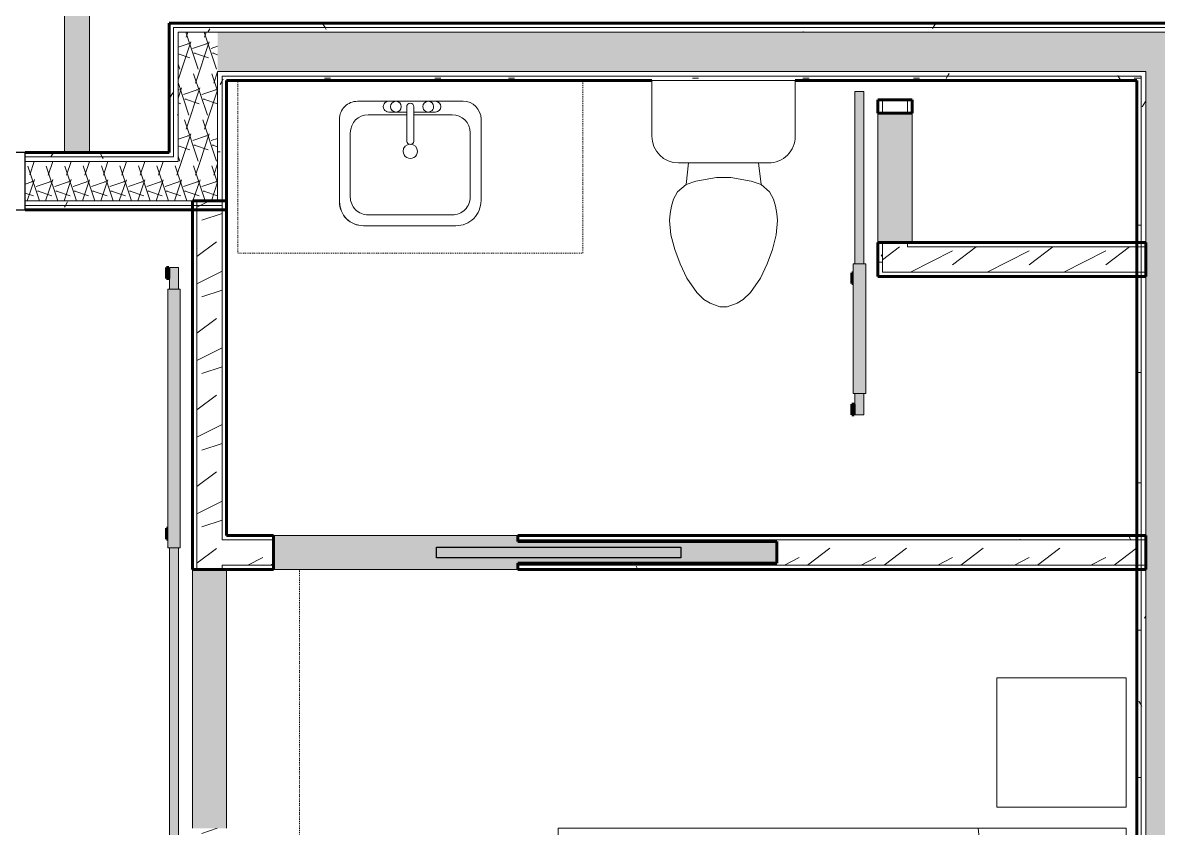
# Model space of a CAD drawing. Header units: inches. Extents: x -4169 to -1846, y 9706 to 12377.
# Drawn here: x -3093.5 to -2935.5, y 10268.8 to 10380.8 of the extents above; entities that cross this region are included whole.
import ezdxf

# ---------------------------------------------------------------- set-up
doc = ezdxf.new("R2010")
doc.units = ezdxf.units.IN
doc.header["$MEASUREMENT"] = 0
doc.linetypes.add('Dash', pattern=[0.25, 0.125, -0.125])
for name, color, linetype, lineweight in [('0-1', 7, 'Continuous', 5), ('0-2', 7, 'Continuous', 18), ('A-DOOR', 31, 'Continuous', 18), ('A-DOOR-2', 90, 'Continuous', 30), ('A-DOOR-3', 135, 'Continuous', 18), ('A-DOOR-4', 7, 'Continuous', 18), ('A-DOOR-5', 50, 'Continuous', 60), ('A-DOOR-6', 31, 'Continuous', 30), ('A-DOOR-7', 31, 'Continuous', 9), ('A-DOOR-FRAM', 31, 'Continuous', 30), ('A-FLOR-2', 7, 'Continuous', 18), ('A-WALL', 113, 'Continuous', 18), ('A-WALL-1', 8, 'Continuous', 5), ('A-WALL-3', 50, 'Continuous', 60), ('A-WALL-4', 7, 'Continuous', 18), ('A-WALL-PATT-1', 250, 'Continuous', 9), ('A-WALL-PATT-2', 253, 'Continuous', 9), ('A-WALL-PATT-4', 111, 'Continuous', 9), ('I-FURN-1', 250, 'Continuous', 9), ('I-FURN-HDLN-1', 250, 'Dash', 9), ('I-WALL-3', 2, 'Continuous', 60), ('P-SANR-FIXT-2', 250, 'Continuous', 9), ('Q-CASE-HDLN-1', 250, 'Dash', 9), ('S-BEAM', 12, 'Continuous', 9)]:
    doc.layers.add(name, color=color, linetype=linetype, lineweight=lineweight)
pattern_1 = [(216.87, (4.265, 10.662), (31.98716190389133, 21.32545714244463), [5.331, -47.981]), (206.565, (10.662, 7.464), (-10.66247606731217, -10.66200980650436), [11.921, -11.921]), (198.435, (10.662, 2.132), (-21.3244936496746, -10.66258686177925), [6.743999999999999, -26.974])]
pattern_2 = [(0, (0, 0), (20.48, 5.12), [0.845, -14.515, 0.845, -14.515, -81.92]), (0, (0, 0), (20.48, 5.12), [-30.72, 0.845, -29.875, 0.845, -14.515, -35.84]), (0, (0, 0), (20.48, 5.12), [-76.8, 0.845, -9.395, 0.845, -24.755]), (120, (7.68, 2.56), (-14.67405006737632, 15.1762002695053), [0.8449999999999999, -14.515, 0.8449999999999999, -14.515, -81.91999999999999]), (120, (7.68, 2.56), (-14.67405006737632, 15.1762002695053), [-30.72, 0.8449999999999999, -29.875, 0.8449999999999999, -14.515, -35.84]), (120, (7.68, 2.56), (-14.67405006737632, 15.1762002695053), [-76.79999999999998, 0.8449999999999999, -9.394999999999998, 0.8449999999999999, -24.755]), (240, (10.24, 12.8), (-5.805949932623669, -20.2962002695053), [0.845, -14.515, 0.845, -14.515, -81.92]), (240, (10.24, 12.8), (-5.805949932623669, -20.2962002695053), [-30.72, 0.845, -29.875, 0.845, -14.515, -35.84]), (240, (10.24, 12.8), (-5.805949932623669, -20.2962002695053), [-76.8, 0.845, -9.395, 0.845, -24.755])]
pattern_3 = [(161.57, (0.32, 0.32), (-2.560496184573631, -0.0005373861552858683), [0, -18.214, 2.022, 0]), (18.43, (-0.32, 0.32), (-2.560496184573631, 0.0005373861552860904), [0, -18.214, 2.022, 0]), (108.43, (0.32, 0.32), (1.279220909290681, -6.400876726295667), [6.069999999999999, -14.166]), (71.57, (-0.32, 0.32), (1.279220909290681, 6.400876726295667), [6.07, -14.166])]

# ---------------------------------------------------------------- blocks, each defined once
blk = doc.blocks.new('Pocket_Door_2385 - 34_ x 80_-1722096-ENLARGED RCP - 2ND FLOOR PLAN')
at = {"layer": 'A-DOOR-2'}
for p, q in [((-39.66666666666676, -0.7499999999999999), (-39.66666666666676, 0.7499999999999999)), ((-39.66666666666676, 0.7499999999999999), (-5.666666666666763, 0.7499999999999999)), ((-5.666666666666763, 0.7499999999999999), (-5.666666666666763, -0.7499999999999999)), ((-5.666666666666763, -0.7499999999999999), (-39.66666666666676, -0.7499999999999999))]:
    blk.add_line(p, q, dxfattribs=at)
blk = doc.blocks.new('M_Sink Vanity-Square - 500 x 440mm-1372835-ENLARGED RCP - 2ND FLOOR PLAN')
at = {"layer": 'P-SANR-FIXT-2'}
for p, q in [((-5.724833048619284, 10.23049601914779), (7.139337537646255, 10.23049601914779)), ((-5.724833048619284, 10.23049601914779), (7.139337537646255, 10.23049601914779)), ((-5.224833048619141, 8.730496019147838), (6.460206321459311, 8.730496019147838)), ((-9.224833044502127, -4.592338626521435), (-9.224833044502127, 6.730496023264949)), ((-9.224833044502127, -4.592338626521435), (-9.224833044502127, 6.730496023264949)), ((10.46020632145958, 6.909627235334463), (10.46020632145958, -4.592338626521041)), ((10.46020632145958, 6.909627235334463), (10.46020632145958, -4.592338626521041)), ((-7.724833048619226, -2.717338626521443), (-7.724833048619226, 6.230496019147754)), ((8.96020632145928, 6.230496019147869), (8.96020632145928, -2.717338626521685)), ((0.1176866364199141, -6.328534093688734), (0.1176866364199141, -1.590181973733197)), ((1.117686636419917, -6.328534093688732), (1.117686636419917, -1.590181973733197)), ((0.1176866364199141, -5.217338626521291), (-5.224833048619394, -5.217338626521291)), ((-2.882313363579915, -5.592338626521403), (0.1176866364199142, -5.592338626521403)), ((6.460206321459268, -5.21733862652168), (1.117686636419917, -5.21733862652168)), ((1.117686636419917, -5.592338626521424), (3.617686636420392, -5.592338626521424)), ((7.960206321459207, -7.092338626521417), (-6.72483304450216, -7.092338626521417)), ((7.960206321459207, -7.092338626521417), (-6.72483304450216, -7.092338626521417)), ((3.617686636420392, -7.092338626521401), (-2.882313363579914, -7.092338626521401))]:
    blk.add_line(p, q, dxfattribs=at)
for centre, radius, start, end in [((-5.724833048619282, 6.730496023264946), 3.499999995882842, 90.00000000000037, 180.0000000000004), ((-5.724833048619284, 6.730496023264949), 3.499999995882841, 89.99999999999997, 180), ((7.139337537646252, 6.909627235334461), 3.320868783813335, 3.75305452412695e-13, 90.00000000000038), ((7.139337537646255, 6.909627235334463), 3.320868783813332, 359.9999999999996, 90.00000000000004), ((-5.224833048619141, 6.230496019147754), 2.500000000000082, 89.99999999999994, 180), ((6.460206321459311, 6.230496019147869), 2.499999999999972, 359.9999999999996, 90.00000000000006), ((0.6176866364199196, -0.1250000000004112), 0.9999999999999962, 359.9999999999994, 179.9999999999999), ((0.6176866364199195, -0.1250000000004109), 0.9999999999999961, 180.0000000000003, 5.088887490341627e-14), ((0.6176866364199157, -1.590181973733197), 0.5000000000000019, 359.9999999999996, 180), ((-5.224833048619378, -2.717338626521443), 2.49999999999985, 179.9999999999999, 269.9999999999993), ((6.460206321459268, -2.717338626521669), 2.500000000000009, 269.9999999999996, 359.9999999999994), ((-6.724833044502144, -4.592338626521435), 2.499999999999985, 180.0000000000003, 269.9999999999997), ((-6.724833044502144, -4.592338626521435), 2.499999999999984, 179.9999999999999, 269.9999999999993), ((7.960206321459204, -4.592338626521038), 2.500000000000376, 270, 3.62583233686841e-13), ((7.960206321459207, -4.592338626521041), 2.500000000000373, 269.9999999999996, 6.361109362927034e-14), ((-2.882313363579915, -6.342338626521401), 0.7499999999999988, 90.00000000000001, 269.9999999999992), ((-1.882313363579992, -6.342338626521411), 0.7499999999999954, 359.9999999999994, 179.9999999999999), ((2.617686636419992, -6.342338626521406), 0.7499999999999994, 2.926110306946435e-13, 179.9999999999998), ((3.617686636420392, -6.342338626521411), 0.7499999999999892, 269.9999999999997, 90.00000000000007), ((-1.882313363579992, -6.342338626521411), 0.749999999999995, 180.0000000000002, 5.088887490341627e-14), ((0.6176866364199157, -6.328534093688732), 0.5000000000000012, 180.0000000000004, 5.088887490341627e-14), ((2.617686636419992, -6.342338626521401), 0.7499999999999977, 180.0000000000002, 5.088887490341627e-14)]:
    blk.add_arc(centre, radius, start, end, dxfattribs=at)
blk = doc.blocks.new('Toilet-Domestic-3D - Toilet-Domestic-3D-1352612-ENLARGED RCP - 2ND FLOOR PLAN')
at = {"layer": 'P-SANR-FIXT-2'}
for p, q in [((-9.976221549255797, 19.47622154925572), (9.976221549255834, 19.47622154925572)), ((-9.976221549255797, 11.74999999999998), (-9.976221549255797, 19.47622154925572)), ((9.976221549255834, 19.47622154925572), (9.976221549255834, 11.74999999999989)), ((6.24999999999998, 8.023778450744098), (-6.250000000000018, 8.023778450744098)), ((-4.861662917351556, 8.023778450744098), (-5.209379619536154, 4.999999999999911)), ((4.861662917351547, 8.023778450744098), (5.209379619536154, 4.999999999999936)), ((-5.209379619536154, 4.999999999999911), (-6.401133212130357, 3.999999999999923)), ((-3.835640909808955, 5.499999999999876), (-5.209379619536155, 4.99999999999991)), ((-0.9999999999997728, 5.999999999999972), (-3.835640909808916, 5.499999999999884)), ((0.9999999999997808, 5.999999999999972), (-0.9999999999997728, 5.999999999999972)), ((3.835640909808861, 5.499999999999932), (0.9999999999997852, 5.999999999999972)), ((5.209379619536155, 4.999999999999937), (3.835640909808857, 5.499999999999933)), ((6.401133212130349, 3.999999999999955), (5.209379619536156, 4.999999999999936)), ((-6.401133212130356, 3.999999999999926), (-6.967897106716618, 2.999999999999912)), ((6.967897106716618, 2.999999999999936), (6.40113321213035, 3.999999999999953)), ((-7.235846299147757, 1.999999999999842), (-7.412844257252363, 0.9961946980916907)), ((-6.967897106716618, 2.999999999999916), (-7.235846299147756, 1.999999999999837)), ((7.235846299147753, 1.999999999999948), (6.967897106716618, 2.999999999999932)), ((7.412844257252371, 0.9961946980917603), (7.235846299147749, 1.999999999999968)), ((-7.412844257252363, 0.9961946980916817), (-7.50000000000002, 3.647082635893639e-14)), ((-7.50000000000002, 2.626845807189436e-14), (-7.325688514504699, -1.992389396183531)), ((7.325688514504699, -1.992389396183527), (7.50000000000002, 8.759659664292484e-14)), ((7.500000000000021, 7.083352582108447e-14), (7.412844257252374, 0.9961946980917403)), ((-7.325688514504693, -1.99238939618356), (-6.787750874495926, -4.000000000000001)), ((6.787750874495935, -4.000000000000014), (7.325688514504697, -1.99238939618353)), ((-6.787750874495902, -4.000000000000084), (-6.05981040596345, -6.000000000000223)), ((6.05981040596353, -6.000000000000034), (6.787750874495948, -3.999999999999969)), ((-6.059810405963483, -6.000000000000149), (-5.127195089653489, -8.000000000000112)), ((5.12719508965351, -8.000000000000068), (6.059810405963534, -6.000000000000026)), ((-5.127195089653483, -8.000000000000119), (-3.739764113511693, -10.0000000000001)), ((3.739764113511725, -10.00000000000005), (5.127195089653514, -8.00000000000006)), ((-3.739764113511675, -10.00000000000013), (-2.739764113511752, -11.00000000000004)), ((-2.739764113511752, -11.00000000000004), (-1.873738709727293, -11.50000000000007)), ((1.873738709727307, -11.50000000000006), (2.73976411351174, -11.00000000000005)), ((2.739764113511739, -11.00000000000005), (3.73976411351172, -10.00000000000006)), ((-1.8737387097273, -11.50000000000006), (-0.5000000000001319, -12.00000000000002)), ((-0.5000000000001313, -12.00000000000002), (0.5000000000001497, -12.00000000000002)), ((0.5000000000001499, -12.00000000000002), (1.87373870972732, -11.50000000000006))]:
    blk.add_line(p, q, dxfattribs=at)
for centre, radius, start, end in [((-6.249999999999996, 11.74999999999996), 3.72622154925582, 179.9999999999996, 269.9999999999993), ((6.250000000000004, 11.74999999999991), 3.726221549255813, 269.9999999999992, 359.9999999999993)]:
    blk.add_arc(centre, radius, start, end, dxfattribs=at)
blk = doc.blocks.new('OD_CW_Countertop - OD_CW_Countertop-V6-ENLARGED RCP - 2ND FLOOR PLAN')
at = {"layer": 'Q-CASE-HDLN-1'}
for p, q in [((0.7377049180327883, 24.00000000000003), (0.7377049180327883, -1.24344978758078e-14)), ((48.7377049180328, -1.110223024625762e-14), (48.7377049180328, 24.00000000000003)), ((0.7377049180327883, -1.110223024625762e-14), (48.7377049180328, -1.110223024625762e-14))]:
    blk.add_line(p, q, dxfattribs=at)
blk = doc.blocks.new('Interior_barn_door_18732 - Interior_barn_door_18732-2490868-ENLARGED RCP - 2ND FLOOR PLAN')
at = {"layer": 'A-DOOR-3'}
h = blk.add_hatch(color=256, dxfattribs=at)
h.paths.add_polyline_path([(20.99999999998874, -4.786163307884899), (20.99999999998806, -4.322925211102226), (-21.00000000001125, -4.344221569686036), (-21.00000000001091, -4.947925211116663), (20.99999999998874, -4.947925211102167)], flags=0)
h.paths.add_polyline_path([(-57.00000000001159, -4.630631072648932), (-57.00000000001159, -4.322925211101032), (-60.00000000001193, -4.344221569671541), (-60.00000000001159, -4.947925211130305), (-57.00000000001125, -4.947925211129282), (-57.00000000001159, -4.635425211129225)], flags=0)
for points in [[(-21.00000000001125, -4.072925211090538), (-57.00000000001159, -4.072925211103157), (-57.00000000001091, -5.822925211115549), (-21.00000000001057, -5.822925211102929)], [(-58.50000000001125, -6.000000000004582), (-58.50000000001159, -5.674402730998998), (-60.00000000001159, -5.67440273099951), (-60.00000000001159, -6.000000000005094)], [(-22.23397552621656, -6.000000000004412), (-22.23397552621656, -5.822925211103757), (-23.73397552621656, -5.822925211104269), (-23.73397552621656, -5.999999999992474), (-22.67573810138913, -5.999999999992133)]]:
    blk.add_hatch(color=256, dxfattribs=at).paths.add_polyline_path(points, flags=0)
h = blk.add_hatch(color=256, dxfattribs=at)
h.paths.add_polyline_path([(20.9999999999884, -5.551628852504658), (20.9999999999884, -4.947925211102167), (-21.00000000001091, -4.947925211116663), (-21.00000000001091, -5.57292521108864), (20.9999999999884, -5.572925211074145)], flags=0)
h.paths.add_polyline_path([(-57.00000000001125, -5.385072810890486), (-57.00000000001125, -4.947925211129282), (-60.00000000001159, -4.947925211130305), (-60.00000000001159, -5.572925211102283), (-57.00000000001125, -5.549316342752585), (-57.00000000001125, -5.389866949370949)], flags=0)
at = {"layer": 'A-DOOR-4'}
for p, q in [((-60.00000000001125, -4.322925211102053), (-57.00000000001125, -4.322925211102223)), ((-60.00000000000008, -4.322925211098092), (-60.00000000000008, -4.947925211098085)), ((-57.00000000000016, -5.822925211098979), (-57.00000000000016, -4.072925211098982)), ((-57.00000000000016, -4.072925211098982), (-21.00000000000017, -4.072925211098982)), ((-21.00000000000016, -4.072925211098982), (-21.00000000000017, -5.822925211098979)), ((-21.00000000001125, -4.322925211102223), (20.9999999999884, -4.322925211102223)), ((20.99999999999989, -4.947925211098089), (20.99999999999989, -4.322925211098092)), ((-60.00000000000008, -4.947925211098092), (-60.00000000000008, -5.572925211098091)), ((-57.00000000001125, -5.57292521110228), (-60.00000000001159, -5.57292521110228)), ((-21.00000000000017, -5.822925211098979), (-57.00000000000016, -5.822925211098979)), ((20.9999999999884, -5.57292521110228), (-21.00000000001159, -5.57292521110228)), ((20.99999999999989, -5.572925211098091), (20.99999999999989, -4.947925211098096))]:
    blk.add_line(p, q, dxfattribs=at)
at = {"layer": 'A-DOOR-5'}
for p, q in [((-60.00000000000006, -6.000000000000319), (-60.00000000000006, -5.674402730995301)), ((-60.00000000000006, -5.674402730995301), (-58.50000000000006, -5.674402730995301)), ((-58.50000000000006, -6.000000000000319), (-60.00000000000006, -6.000000000000319)), ((-58.50000000000006, -5.674402730995301), (-58.50000000000006, -6.000000000000319)), ((-23.73397552620523, -6.000000000000319), (-23.73397552620523, -5.822925211099328)), ((-22.23397552620523, -6.000000000000319), (-23.73397552620523, -6.000000000000319)), ((-22.23397552620523, -5.822925211099328), (-22.23397552620523, -6.000000000000319))]:
    blk.add_line(p, q, dxfattribs=at)
blk = doc.blocks.new('Bed-Standard - Queen 60_ x 79_-1242961-ENLARGED RCP - 2ND FLOOR PLAN')
at = {"layer": 'I-FURN-1'}
for p, q in [((40.688524590164, 37.70491803278726), (-19.31147540983595, 37.70491803278726)), ((-19.31147540983595, 37.70491803278726), (-19.31147540983595, -41.29508196721268)), ((40.68852459016399, -41.29508196721268), (40.68852459016399, 37.70491803278726)), ((-16.31147540983483, 35.70491803278752), (-16.31147540983483, 23.70491803278786)), ((-16.31147540983483, 35.70491803278752), (37.68852459016421, 35.70491803278752)), ((37.6885245901642, 35.70491803278752), (37.6885245901642, 23.70491803278786)), ((40.68852459016475, 23.70491803278786), (-19.31147540983504, 17.12529919027923)), ((-16.31147540983483, 23.70491803278786), (37.68852459016421, 23.70491803278786)), ((-19.31147540983595, -41.29508196721268), (40.688524590164, -41.29508196721268))]:
    blk.add_line(p, q, dxfattribs=at)
at = {"layer": 'I-FURN-HDLN-1'}
for p, q in [((-55.31147540983584, 37.70491803278724), (-55.31147540983584, -77.29508196721251)), ((64.68852459016394, -77.29508196721251), (64.68852459016394, 37.70491803278716)), ((-55.31147540983584, -77.29508196721251), (64.68852459016394, -77.29508196721251))]:
    blk.add_line(p, q, dxfattribs=at)
blk = doc.blocks.new('Table-Night Stand - 18_ x 18_ x 24_-1352623-ENLARGED RCP - 2ND FLOOR PLAN')
at = {"layer": 'I-FURN-1'}
for p, q in [((18.14699331848555, 17.99999999999999), (0.1469933184855234, 17.99999999999999)), ((0.1469933184855234, 17.99999999999999), (0.1469933184855234, -9.466330862652132e-30)), ((18.14699331848555, -9.466330862652132e-30), (18.14699331848555, 17.99999999999999)), ((0.1469933184855234, -9.466330862652132e-30), (18.14699331848555, -9.466330862652132e-30))]:
    blk.add_line(p, q, dxfattribs=at)
blk = doc.blocks.new('Interior_barn_door_18732 - Interior_barn_door_18732 18_-2490978-ENLARGED RCP - 2ND FLOOR PLAN')
at = {"layer": 'A-DOOR-3'}
for points in [[(-32.99999999999795, 5.999999999982626), (-32.99999999999761, 5.674402730976531), (-31.49999999999693, 5.674402730977554), (-31.49999999999727, 5.99999999998365)], [(-13.12500001293813, 5.822925211093714), (-29.99999999999761, 5.822925211081947), (-29.99999999999642, 4.072925211069556), (-11.99999999999539, 4.072925211082005), (-11.99999999999659, 5.822925211094396)], [(-14.73397552620258, 5.999999999982626), (-14.73397552620241, 5.822925211092545), (-13.23397552620207, 5.822925211093568), (-13.23397552620224, 5.99999999998365)]]:
    blk.add_hatch(color=256, dxfattribs=at).paths.add_polyline_path(points, flags=0)
h = blk.add_hatch(color=256, dxfattribs=at)
h.paths.add_polyline_path([(12.00000000000256, 5.572925211111527), (-11.9999999999971, 5.5516288525255), (-11.99999999999659, 4.947925211063668), (12.00000000000307, 4.94792521108038), (12.00000000000256, 5.551628852542212)], flags=0)
h.paths.add_polyline_path([(-29.99999999999812, 5.572925211082366), (-32.99999999999761, 5.551628852511005), (-32.99999999999709, 4.947925211049172), (-29.99999999999761, 4.947925211051219), (-29.99999999999812, 5.571505453842422)], flags=0)
h = blk.add_hatch(color=256, dxfattribs=at)
h.paths.add_polyline_path([(10.81089017514227, 4.947925211079527), (-11.99999999999659, 4.947925211063668), (-11.99999999999625, 4.322925211063723), (12.00000000000341, 4.344221569649751), (12.00000000000307, 4.94792521108038)], flags=0)
h.paths.add_polyline_path([(-29.99999999999761, 4.947925211051219), (-32.99999999999709, 4.947925211049172), (-32.99999999999675, 4.322925211049228), (-29.99999999999727, 4.34422156962059), (-29.99999999999761, 4.796947434770592)], flags=0)
at = {"layer": 'A-DOOR-4'}
for p, q in [((-32.99999999999726, 5.572925211080323), (-29.99999999999727, 5.572925211080323)), ((-33.00000000000018, 5.572925211097445), (-33.00000000000018, 4.947925211097454)), ((-33.00000000000018, 4.947925211097447), (-33.00000000000018, 4.322925211097445)), ((-30.00000000000018, 4.072925211099126), (-30.00000000000018, 5.822925211099124)), ((-30.00000000000018, 5.822925211099124), (-12.00000000000018, 5.822925211099124)), ((-12.00000000000018, 5.822925211099124), (-12.00000000000018, 4.072925211099126)), ((-11.99999999999727, 5.572925211080152), (12.0000000000029, 5.572925211080323)), ((11.9999999999999, 4.94792521109745), (11.9999999999999, 5.572925211097445)), ((11.9999999999999, 4.322925211097445), (11.9999999999999, 4.947925211097443)), ((-29.9999999999971, 4.322925211080267), (-32.99999999999726, 4.322925211080437)), ((-12.00000000000018, 4.072925211099126), (-30.00000000000018, 4.072925211099126)), ((12.0000000000029, 4.322925211080437), (-11.99999999999727, 4.322925211080267))]:
    blk.add_line(p, q, dxfattribs=at)
at = {"layer": 'A-DOOR-5'}
for p, q in [((-33.00000000000015, 5.999999999999679), (-33.00000000000015, 5.674402730994662)), ((-31.50000000000015, 5.999999999999679), (-33.00000000000015, 5.999999999999679)), ((-33.00000000000015, 5.674402730994662), (-31.50000000000015, 5.674402730994662)), ((-31.50000000000015, 5.674402730994662), (-31.50000000000015, 5.999999999999679)), ((-14.73397552620525, 5.999999999999679), (-14.73397552620525, 5.822925211099173)), ((-13.23397552620525, 5.999999999999679), (-14.73397552620525, 5.999999999999679)), ((-13.23397552620525, 5.822925211099173), (-13.23397552620525, 5.999999999999679))]:
    blk.add_line(p, q, dxfattribs=at)
blk = doc.blocks.new('CTR - 1st Phase - Unit Layouts_rvt-1-ENLARGED RCP - 2ND FLOOR PLAN')
at = {"layer": 'A-WALL-1'}
for points in [[(-2969.773736678679, 10350.27850593652), (-2969.773736678679, 10368.27850593653), (-2974.523736678688, 10368.27850593653), (-2974.523736678688, 10350.27850593652), (-2970.398736678689, 10350.27850593652)], [(-3024.600601125685, 10304.77850593742), (-3024.600601125685, 10305.6535059374), (-2988.600601125685, 10305.65350593738), (-2988.600601125685, 10308.65350593738), (-3024.600601125685, 10308.6535059374), (-3024.600601125685, 10309.52850593742), (-3058.600601125686, 10309.52850593742), (-3058.600601125686, 10304.77850593742)], [(-3069.873736679797, 10268.77850593733), (-3065.123736679785, 10268.77850593733), (-3065.123736679785, 10304.77850593733), (-3069.873736679797, 10304.77850593733), (-3069.873736679797, 10269.23741219994)]]:
    blk.add_hatch(color=256, dxfattribs=at).paths.add_polyline_path(points, flags=0)
at = {"layer": 'A-WALL-PATT-1'}
h = blk.add_hatch(dxfattribs=at)
h.set_pattern_fill('FP_1', color=256, style=0, pattern_type=2)
h.set_pattern_definition(pattern_2)
h.paths.add_polyline_path([(-2974.523736678691, 10346.15350593653), (-2973.89873667869, 10346.15350593653), (-2973.898736678689, 10350.27850593653), (-2974.523736678686, 10350.27850593653), (-2974.523736678691, 10349.65350593653)], flags=0)
h.paths.add_polyline_path([(-2974.523736678688, 10368.27850593653), (-2973.898736678679, 10368.27850593653), (-2973.898736678679, 10370.08939611154), (-2974.523736678678, 10370.08939611154), (-2974.523736678678, 10369.77949179687)], flags=0)
h = blk.add_hatch(dxfattribs=at)
h.set_pattern_fill('FP_1', color=256, style=0, pattern_type=2)
h.set_pattern_definition(pattern_2)
h.paths.add_polyline_path([(-3011.890232147234, 10308.90350593736), (-2938.52373667931, 10308.91245221072), (-2938.52373667931, 10309.5285059374), (-3024.600601125685, 10309.52850593742), (-3024.600601125685, 10308.90350593736)], flags=0)
h.paths.add_polyline_path([(-3058.600601125686, 10308.90350593742), (-3058.600601125686, 10309.52850593742), (-3065.123736679783, 10309.52850593742), (-3065.123736679783, 10308.90350593742), (-3058.992358064819, 10308.90350593742)], flags=0)
h = blk.add_hatch(dxfattribs=at)
h.set_pattern_fill('FP_1', color=256, style=0, pattern_type=2)
h.set_pattern_definition(pattern_2)
h.paths.add_polyline_path([(-3007.189410039495, 10304.77850593736), (-2938.523736679311, 10304.78745221072), (-2938.523736679311, 10305.40350593736), (-3024.600601125685, 10305.4035059374), (-3024.600601125685, 10304.77850593736)], flags=0)
h.paths.add_polyline_path([(-3058.600601125686, 10304.7785059374), (-3058.600601125686, 10305.40350593742), (-3065.123736679785, 10305.40350593742), (-3065.123736679785, 10304.77850593742), (-3058.992358064819, 10304.7785059374)], flags=0)
at = {"layer": 'A-WALL-PATT-2'}
h = blk.add_hatch(dxfattribs=at)
h.set_pattern_fill('FP_2', color=256, style=0, pattern_type=2)
h.set_pattern_definition(pattern_1)
h.paths.add_polyline_path([(-3065.748736679799, 10265.05164740009), (-3065.748736679797, 10268.77850593733), (-3069.248736679798, 10268.77850593733), (-3069.248736679798, 10265.05164740009), (-3067.433850075198, 10265.05164740009)], flags=0)
h.paths.add_polyline_path([(-3065.748736679783, 10304.77850593733), (-3065.748736679783, 10356.05164739821), (-3069.248736679766, 10356.05164739821), (-3069.248736679784, 10304.77850593733)], flags=0)
h = blk.add_hatch(dxfattribs=at)
h.set_pattern_fill('FP_2', color=256, style=0, pattern_type=2)
h.set_pattern_definition(pattern_1)
h.paths.add_polyline_path([(-2938.52373667931, 10346.15350593651), (-2938.52373667931, 10349.65350593652), (-2973.89873667869, 10349.65350593652), (-2973.89873667869, 10346.15350593651), (-2957.694453940271, 10346.15350593651)], flags=0)
h = blk.add_hatch(dxfattribs=at)
h.set_pattern_fill('FP_2', color=256, style=0, pattern_type=2)
h.set_pattern_definition(pattern_1)
h.paths.add_polyline_path([(-2939.998482112776, 10305.40350593736), (-2938.523736679311, 10305.40959436695), (-2938.52373667931, 10308.90350593736), (-3024.600601125685, 10308.90350593736), (-3024.600601125685, 10308.6535059374), (-2988.600601125685, 10308.65350593739), (-2988.600601125685, 10305.65350593738), (-3024.600601125685, 10305.6535059374), (-3024.600601125685, 10305.4035059374), (-2957.998482112779, 10305.40350593736)], flags=0)
h.paths.add_polyline_path([(-3065.068320710031, 10305.40350593742), (-3058.600601125686, 10305.40350593742), (-3058.600601125686, 10308.90350593742), (-3065.748736679783, 10308.90350593742), (-3065.748736679783, 10305.40350593742), (-3065.123736679785, 10305.40350593742)], flags=0)
at = {"layer": 'A-WALL-3'}
for p, q in [((-2974.523736678675, 10368.27850593651), (-2974.523736678674, 10370.08939611153)), ((-2974.523736678674, 10370.08939611153), (-2969.773736678674, 10370.08939611152)), ((-2969.773736678674, 10370.08939611152), (-2969.773736678675, 10368.27850593651)), ((-2969.773736678675, 10368.27850593651), (-2974.523736678675, 10368.27850593651)), ((-3069.87373667978, 10304.77850593732), (-3069.873736679763, 10356.0516473982)), ((-3069.873736679763, 10356.0516473982), (-3065.123736679762, 10356.0516473982)), ((-3065.123736679762, 10356.0516473982), (-3065.123736679779, 10309.52850593741)), ((-2974.523736678684, 10350.27850593651), (-2937.273736679353, 10350.2785059365)), ((-2974.523736678686, 10345.52850593651), (-2974.523736678684, 10350.27850593651)), ((-2937.273736679353, 10350.2785059365), (-2937.273736679354, 10345.5285059365)), ((-2937.273736679354, 10345.5285059365), (-2974.523736678686, 10345.52850593651)), ((-3065.123736679779, 10309.52850593741), (-3058.60060112568, 10309.52850593741)), ((-3058.60060112568, 10309.52850593741), (-3058.600601125683, 10304.77850593741)), ((-3024.60060112568, 10308.65350593739), (-3024.60060112568, 10309.52850593739)), ((-3024.60060112568, 10309.52850593739), (-2937.273736677191, 10309.52850593734)), ((-2988.60060112568, 10308.65350593737), (-3024.60060112568, 10308.65350593739)), ((-2988.600601125682, 10305.65350593737), (-2988.60060112568, 10308.65350593737)), ((-2937.273736677191, 10309.52850593734), (-2937.273736677193, 10304.77850593734)), ((-3024.600601125682, 10304.77850593739), (-3024.600601125682, 10305.65350593739)), ((-3024.600601125682, 10305.65350593739), (-2988.600601125682, 10305.65350593737)), ((-3065.12373667978, 10304.77850593732), (-3069.87373667978, 10304.77850593732)), ((-3058.600601125683, 10304.77850593741), (-3065.12373667978, 10304.77850593741)), ((-2937.273736677193, 10304.77850593734), (-3024.600601125682, 10304.77850593739))]:
    blk.add_line(p, q, dxfattribs=at)
at = {"layer": 'A-WALL-4'}
for p, q in [((-2973.898736678674, 10370.08939611153), (-2973.898736678675, 10368.27850593651)), ((-2970.398736678674, 10370.08939611152), (-2970.398736678676, 10368.27850593651)), ((-2974.523736678675, 10368.27850593651), (-2974.523736678684, 10350.27850593651)), ((-2969.773736678684, 10350.27850593651), (-2969.773736678675, 10368.27850593651)), ((-3069.248736679762, 10356.0516473982), (-3069.24873667978, 10304.77850593732)), ((-3065.748736679763, 10356.0516473982), (-3065.748736679779, 10308.90350593741)), ((-2973.898736678684, 10350.27850593651), (-2973.898736678685, 10349.65350593651)), ((-2970.398736678684, 10350.27850593651), (-2970.398736678684, 10349.65350593651)), ((-2973.898736678685, 10349.65350593651), (-2973.898736678686, 10346.15350593651)), ((-2937.273736679353, 10349.6535059365), (-2970.398736678685, 10349.65350593651)), ((-2937.273736679354, 10346.1535059365), (-2973.898736678686, 10346.15350593651)), ((-3065.748736679779, 10308.90350593741), (-3065.123736679779, 10308.90350593741)), ((-3065.123736679779, 10308.90350593741), (-3058.60060112568, 10308.90350593741)), ((-3024.60060112568, 10309.52850593739), (-3058.60060112568, 10309.5285059374)), ((-3024.60060112568, 10308.90350593739), (-2937.273736677192, 10308.90350593734)), ((-3069.87373667978, 10304.77850593732), (-3069.873736679794, 10268.77850593732)), ((-3065.74873667978, 10305.40350593741), (-3065.74873667978, 10304.77850593732)), ((-3065.74873667978, 10305.40350593741), (-3065.12373667978, 10305.40350593741)), ((-3065.12373667978, 10305.40350593741), (-3058.600601125682, 10305.40350593741)), ((-3065.123736679794, 10268.77850593732), (-3065.12373667978, 10304.77850593732)), ((-3058.600601125682, 10304.7785059374), (-3024.600601125682, 10304.77850593739)), ((-3024.600601125682, 10305.40350593739), (-2937.273736677193, 10305.40350593734))]:
    blk.add_line(p, q, dxfattribs=at)
at = {"layer": '0-2'}
for name, p in [('OD_CW_Countertop - OD_CW_Countertop-V6-ENLARGED RCP - 2ND FLOOR PLAN', (-3064.311441603161, 10348.78939611197)), ('Toilet-Domestic-3D - Toilet-Domestic-3D-1352612-ENLARGED RCP - 2ND FLOOR PLAN', (-2995.994828591496, 10353.31317458217))]:
    blk.add_blockref(name, p, dxfattribs=at)
for name, p, rotation in [('Interior_barn_door_18732 - Interior_barn_door_18732 18_-2490978-ENLARGED RCP - 2ND FLOOR PLAN', (-2972.148736678639, 10359.27850593651), 89.99999999997061), ('M_Sink Vanity-Square - 500 x 440mm-1372835-ENLARGED RCP - 2ND FLOOR PLAN', (-3038.956050048701, 10362.82205750652), 180), ('Interior_barn_door_18732 - Interior_barn_door_18732-2490868-ENLARGED RCP - 2ND FLOOR PLAN', (-3067.498736679787, 10286.77850593732), 269.9999999999798), ('Pocket_Door_2385 - 34_ x 80_-1722096-ENLARGED RCP - 2ND FLOOR PLAN', (-3041.600601125681, 10307.1535059374), 180), ('Bed-Standard - Queen 60_ x 79_-1242961-ENLARGED RCP - 2ND FLOOR PLAN', (-2977.703400145562, 10249.46703052944), 269.9999999999927), ('Table-Night Stand - 18_ x 18_ x 24_-1352623-ENLARGED RCP - 2ND FLOOR PLAN', (-2957.998482112773, 10289.8573377), 269.9999999999927)]:
    blk.add_blockref(name, p, dxfattribs=dict(at, rotation=rotation))
blk = doc.blocks.new('CTR - 1st Phase - Shell_rvt-1-ENLARGED RCP - 2ND FLOOR PLAN')
at = {"layer": 'A-FLOR-2'}
blk.add_line((-3071.673736679697, 10380.8893961105), (-3071.673736679697, 10380.78939611049), dxfattribs=at)
blk = doc.blocks.new('HOLLOW METAL - UNIT DOOR-2125825-ENLARGED RCP - 2ND FLOOR PLAN')
at = {"layer": 'A-DOOR-6'}
for p, q in [((17.99999999999985, 40.24999999999997), (16.24999999999985, 40.24999999999997)), ((16.24999999999985, 40.24999999999997), (16.2499999999999, 4.249999999999965)), ((17.9999999999999, 4.249999999999971), (17.99999999999985, 40.24999999999997)), ((16.2499999999999, 4.249999999999965), (17.9999999999999, 4.249999999999971))]:
    blk.add_line(p, q, dxfattribs=at)
at = {"layer": 'A-DOOR-7'}
blk.add_arc((17.99999999999991, 4.249999999999967), 35.99999999999997, 90.00000000000044, 180.0000000000005, dxfattribs=at)
at = {"layer": 'A-DOOR-FRAM'}
for p, q in [((-18.00000000000011, 4.249999999999995), (-20.0000000000001, 4.249999999999995)), ((-20.0000000000001, 4.249999999999995), (-20.0000000000001, -3.75000000000001)), ((-18.00000000000011, 2.312500000000002), (-18.00000000000011, 4.249999999999995)), ((17.99999999999989, 4.249999999999995), (17.99999999999989, 2.312500000000002)), ((19.99999999999988, 4.249999999999995), (17.99999999999989, 4.249999999999995)), ((19.99999999999988, -3.750000000000011), (19.99999999999988, 4.249999999999995)), ((-17.37500000000012, 2.312500000000002), (-18.00000000000011, 2.312500000000002)), ((-17.37500000000012, -1.812500000000015), (-17.37500000000012, 2.312500000000002)), ((17.99999999999989, 2.312500000000002), (17.37499999999992, 2.312500000000002)), ((17.37499999999992, 2.312500000000002), (17.37499999999992, -1.812500000000015)), ((-18.00000000000011, -3.750000000000011), (-18.00000000000011, -1.812500000000015)), ((-18.00000000000011, -1.812500000000015), (-17.37500000000012, -1.812500000000015)), ((17.37499999999992, -1.812500000000015), (17.99999999999989, -1.812500000000015)), ((17.99999999999989, -1.812500000000015), (17.99999999999989, -3.750000000000011)), ((-20.0000000000001, -3.750000000000011), (-18.00000000000011, -3.750000000000011)), ((17.99999999999989, -3.750000000000011), (19.99999999999988, -3.750000000000011))]:
    blk.add_line(p, q, dxfattribs=at)
blk = doc.blocks.new('Dimension Lumber - LVL - 3_5X5_5-2120530-ENLARGED RCP - 2ND FLOOR PLAN')
at = {"layer": 'S-BEAM'}
h = blk.add_hatch(color=256, dxfattribs=at)
h.paths.add_polyline_path([(-52.99999999964245, 1.750000000005921), (-52.99999999964245, -1.749999999996181), (-23.28685949748558, -1.749999999996693), (-23.28685949748558, 1.750000000005409), (-46.00990431363106, 1.750000000005751)], flags=0)
h.paths.add_polyline_path([(-20.91185949747853, -1.749999999996693), (-19.1588477187463, -1.749999999996864), (-19.1588477187463, 1.750000000005239), (-20.91185949747853, 1.750000000005409), (-20.91185949747853, -1.606902583740283)], flags=0)
h.paths.add_polyline_path([(-16.78384771874095, -1.606902583740454), (-16.78384771874095, -1.749999999996864), (-14.91620703162766, -1.749999999996864), (-14.91620703162766, 1.750000000005239), (-16.78384771874095, 1.750000000005239)], flags=0)
h.paths.add_polyline_path([(-12.54120703162061, -1.46853152119876), (-12.54120703162061, -1.749999999996864), (-9.599999999854843, -1.749999999997034), (-9.599999999854843, -1.46853152119893), (35.00000000003023, -1.468531521199272), (35.00000000003023, 1.750000000004386), (-12.54120703162061, 1.750000000005239)], flags=0)
for p, q in [((-52.99999999964446, 1.749999999999968), (-23.28685949749541, 1.749999999999968)), ((-20.91185949749338, 1.749999999999968), (-19.1588477187561, 1.749999999999968)), ((-16.7838477187558, 1.749999999999968), (-14.91620703163692, 1.749999999999968)), ((-12.54120703163658, 1.749999999999968), (35.00000000001835, 1.749999999999968)), ((-52.99999999964703, -1.750000000000163), (-23.28685949749583, -1.750000000000163)), ((-20.91185949749381, -1.750000000000163), (-19.15884771875655, -1.750000000000163)), ((-16.78384771875621, -1.750000000000163), (-14.91620703163735, -1.750000000000163)), ((-12.54120703163703, -1.750000000000163), (-9.599999999867169, -1.750000000000163))]:
    blk.add_line(p, q, dxfattribs=at)

msp = doc.modelspace()

# ---------------------------------------------------------------- hatches: boundary and pattern name
at = {"layer": 'A-WALL-PATT-4'}
h = msp.add_hatch(dxfattribs=at)
h.set_pattern_fill('FP_1', color=256, style=0, pattern_type=2)
h.set_pattern_definition(pattern_2)
h.paths.add_polyline_path([(-3073.123736677814, 10362.78939611086), (-3072.498736677814, 10362.78939611086), (-3072.4987366778, 10380.78939611051), (-3073.123736677813, 10380.78939611052), (-3073.123736677813, 10369.77949179687)], flags=0)
h = msp.add_hatch(dxfattribs=at)
h.set_pattern_fill('FP_1', color=256, style=0, pattern_type=2)
h.set_pattern_definition(pattern_2)
h.paths.add_polyline_path([(-3071.510663613795, 10380.16439611051), (-2798.523736673931, 10380.16439611051), (-2798.546218688319, 10380.78939611051), (-3072.498736677799, 10380.78939611051), (-3072.4987366778, 10380.16439611051), (-3071.673736679701, 10380.16439611051)], flags=0)
h = msp.add_hatch(dxfattribs=at)
h.set_pattern_fill('FP_1', color=256, style=0, pattern_type=2)
h.set_pattern_definition(pattern_2)
h.paths.add_polyline_path([(-3072.498736677813, 10362.16439611086), (-3071.873736677815, 10362.16439611086), (-3071.873736677802, 10380.16439611051), (-3072.4987366778, 10380.16439611051), (-3072.498736677813, 10362.23541883814)], flags=0)
h = msp.add_hatch(dxfattribs=at)
h.set_pattern_fill('FP_1', color=256, style=0, pattern_type=2)
h.set_pattern_definition(pattern_2)
h.paths.add_polyline_path([(-3071.873736677802, 10379.53939611051), (-2799.148736674141, 10379.53939611051), (-2799.171218688319, 10380.16439611051), (-3071.873736677802, 10380.16439611051)], flags=0)
h = msp.add_hatch(dxfattribs=at)
h.set_pattern_fill('FP_4', color=256, style=0, pattern_type=2)
h.set_pattern_definition(pattern_3)
h.paths.add_polyline_path([(-3071.8737366778, 10361.53939611096), (-3066.373736677818, 10361.53939611096), (-3066.373736677804, 10379.53939611051), (-3071.873736677802, 10379.53939611051), (-3071.8737366778, 10362.16439611086)], flags=0)
h = msp.add_hatch(dxfattribs=at)
h.set_pattern_fill('FP_4', color=256, style=0, pattern_type=2)
h.set_pattern_definition(pattern_3)
h.paths.add_polyline_path([(-3066.373736677804, 10374.03939611051), (-2804.648736673931, 10374.03939611051), (-2804.648736673931, 10379.53939611051), (-3066.373736677804, 10379.53939611051), (-3066.373736677804, 10374.04553680612)], flags=0)
h = msp.add_hatch(dxfattribs=at)
h.set_pattern_fill('FP_1', color=256, style=0, pattern_type=2)
h.set_pattern_definition(pattern_2)
h.paths.add_polyline_path([(-3066.373736677818, 10356.05164739821), (-3065.748736679783, 10356.05164739821), (-3065.748736677804, 10374.03939611051), (-3066.373736677804, 10374.03939611051), (-3066.373736677818, 10356.66439611086)], flags=0)
h = msp.add_hatch(dxfattribs=at)
h.set_pattern_fill('FP_1', color=256, style=0, pattern_type=2)
h.set_pattern_definition(pattern_2)
h.paths.add_polyline_path([(-2933.148736679309, 10373.41439611051), (-2909.387846505033, 10373.41439611051), (-2909.387846505033, 10374.03939611051), (-2933.773736679303, 10374.03939611051), (-2933.773736679303, 10373.41439611051)], flags=0)
h.paths.add_polyline_path([(-3065.1237366778, 10373.41439611051), (-2937.273736679304, 10373.41439611051), (-2937.273736679304, 10374.03939611051), (-3065.748736677804, 10374.03939611051), (-3065.748736677804, 10373.41439611051)], flags=0)
h.paths.add_polyline_path([(-2819.330791590285, 10373.41439611051), (-2805.273736673929, 10373.41748100686), (-2805.296218688319, 10374.03939611051), (-2865.137846505642, 10374.03939611051), (-2865.137846505642, 10373.41439611051), (-2822.630581774208, 10373.41439611051)], flags=0)
h.paths.add_polyline_path([(-2891.950993622014, 10373.41439611051), (-2868.637846505676, 10373.41439611051), (-2868.637846505676, 10374.03939611051), (-2905.887846505031, 10374.03939611051), (-2905.887846505031, 10373.41439611051)], flags=0)
h = msp.add_hatch(dxfattribs=at)
h.set_pattern_fill('FP_1', color=256, style=0, pattern_type=2)
h.set_pattern_definition(pattern_2)
h.paths.add_polyline_path([(-3065.619935351594, 10356.05164739821), (-3065.123736679783, 10356.05164739821), (-3065.1237366778, 10373.41439611051), (-3065.748736677804, 10373.41439611051), (-3065.747602299359, 10356.05164739821)], flags=0)
h = msp.add_hatch(dxfattribs=at)
h.set_pattern_fill('FP_1', color=256, style=0, pattern_type=2)
h.set_pattern_definition(pattern_2)
h.paths.add_polyline_path([(-3065.1237366778, 10372.78939611051), (-2937.898736679303, 10372.78939611051), (-2937.898736679303, 10373.41439611051), (-3065.1237366778, 10373.41439611051)], flags=0)
h.paths.add_polyline_path([(-2819.330791590285, 10372.78939611051), (-2805.89873667393, 10372.78939611051), (-2805.89873667393, 10373.41439611051), (-2865.137846505642, 10373.41439611051), (-2865.137846505642, 10372.78939611051), (-2822.630581774208, 10372.78939611051)], flags=0)
h.paths.add_polyline_path([(-2933.148736679309, 10372.78939611051), (-2909.387846505033, 10372.78939611051), (-2909.387846505033, 10373.41439611051), (-2933.148736679309, 10373.41439611051)], flags=0)
h.paths.add_polyline_path([(-2868.637846505676, 10372.78939611051), (-2868.637846505676, 10373.41439611051), (-2905.887846505031, 10373.41439611051), (-2905.887846505031, 10372.78939611051), (-2901.420611677971, 10372.78939611051)], flags=0)
h = msp.add_hatch(dxfattribs=at)
h.set_pattern_fill('FP_1', color=256, style=0, pattern_type=2)
h.set_pattern_definition(pattern_2)
h.paths.add_polyline_path([(-2937.898736679306, 9988.439396110518), (-2937.273736679306, 9988.439396110518), (-2937.273736683978, 10180.6535059393), (-2937.898736679304, 10180.6535059393), (-2937.898736679305, 10027.93642116731)], flags=0)
h.paths.add_polyline_path([(-2937.273736683978, 10184.1535059393), (-2937.273736679304, 10373.41439611051), (-2937.898736679303, 10373.41439611051), (-2937.898736679304, 10184.1535059393), (-2937.580481654869, 10184.1535059393)], flags=0)
h = msp.add_hatch(dxfattribs=at)
h.set_pattern_fill('FP_4', color=256, style=0, pattern_type=2)
h.set_pattern_definition(pattern_3)
h.paths.add_polyline_path([(-2933.773736679305, 9988.439396110518), (-2933.773736679303, 10374.03939611051), (-2937.273736679304, 10374.03939611051), (-2937.273736679306, 9988.439396110518)], flags=0)
h = msp.add_hatch(dxfattribs=at)
h.set_pattern_fill('FP_1', color=256, style=0, pattern_type=2)
h.set_pattern_definition(pattern_2)
h.paths.add_polyline_path([(-2937.898736679306, 9988.439396110518), (-2937.898736685239, 10109.21600593933), (-2938.523736679312, 10109.21600593933), (-2938.523736679313, 9988.439396110518)], flags=0)
h.paths.add_polyline_path([(-2938.523736679312, 10139.21600593933), (-2937.898736685239, 10139.21600593933), (-2937.898736679304, 10180.6535059393), (-2938.523736679311, 10180.6535059393), (-2938.523736679312, 10148.58691668363)], flags=0)
h.paths.add_polyline_path([(-2937.898736679304, 10184.1535059393), (-2937.898736679303, 10372.78939611051), (-2938.52373667931, 10372.78939611051), (-2938.523736679311, 10184.1535059393)], flags=0)
h = msp.add_hatch(dxfattribs=at)
h.set_pattern_fill('FP_1', color=256, style=0, pattern_type=2)
h.set_pattern_definition(pattern_2)
h.paths.add_polyline_path([(-3093.123736671149, 10362.16439611086), (-3072.498736677814, 10362.16439611096), (-3072.498736677814, 10362.78939611086), (-3093.123736671149, 10362.78939611088)], flags=0)
h.paths.add_polyline_path([(-3135.373736679312, 10362.16439611091), (-3133.123736671154, 10362.16439611091), (-3133.123736671154, 10362.7893961109), (-3141.123736671145, 10362.78939611091), (-3141.123736671151, 10362.16439611091), (-3138.873736679312, 10362.16439611091)], flags=0)
h.paths.add_polyline_path([(-3194.056230230881, 10362.16439611095), (-3181.123736671156, 10362.16439611095), (-3181.123736671156, 10362.78939611094), (-3201.748736677813, 10362.78939611095), (-3201.748736677813, 10362.16439611095), (-3201.46688000189, 10362.16439611095)], flags=0)
h = msp.add_hatch(dxfattribs=at)
h.set_pattern_fill('FP_4', color=256, style=0, pattern_type=2)
h.set_pattern_definition(pattern_3)
h.paths.add_polyline_path([(-3075.875342085576, 10356.03939611086), (-3066.373736677818, 10356.05164739821), (-3066.373736677818, 10361.53939611086), (-3093.123736671149, 10361.53939611086), (-3093.123736671149, 10356.03939611088), (-3092.758326106334, 10356.03939611086)], flags=0)
h.paths.add_polyline_path([(-3138.873736679312, 10356.03939611091), (-3133.123736671154, 10356.03939611091), (-3133.123736671154, 10361.53939611096), (-3141.123736671151, 10361.53939611096), (-3141.123736671151, 10356.03939611091), (-3139.498736679306, 10356.03939611091)], flags=0)
h.paths.add_polyline_path([(-3194.056230230881, 10356.03939611094), (-3181.123736671157, 10356.03939611094), (-3181.123736671156, 10361.53939611096), (-3207.873736677818, 10361.53939611096), (-3207.856895603195, 10356.05623718558), (-3194.2101735505, 10356.03939611094)], flags=0)
h = msp.add_hatch(dxfattribs=at)
h.set_pattern_fill('FP_1', color=256, style=0, pattern_type=2)
h.set_pattern_definition(pattern_2)
h.paths.add_polyline_path([(-3202.373736677799, 10361.53939611096), (-3181.123736671156, 10361.53939611096), (-3181.123736671156, 10362.16439611095), (-3202.373736677799, 10362.16439611095)], flags=0)
h.paths.add_polyline_path([(-3133.123736671154, 10361.53939611096), (-3133.123736671154, 10362.16439611091), (-3141.123736671085, 10362.16439611091), (-3141.123736671151, 10361.53939611096), (-3135.373736679312, 10361.53939611096)], flags=0)
h.paths.add_polyline_path([(-3075.875342085576, 10361.53939611096), (-3071.873736678637, 10361.53939611168), (-3071.8737366778, 10362.16439611086), (-3093.123736671149, 10362.16439611086), (-3093.123736671149, 10361.53939611096), (-3081.670872720698, 10361.53939611096)], flags=0)
h = msp.add_hatch(dxfattribs=at)
h.set_pattern_fill('FP_1', color=256, style=0, pattern_type=2)
h.set_pattern_definition(pattern_2)
h.paths.add_polyline_path([(-3092.758326106334, 10355.41439611086), (-3069.873736679767, 10355.41439611086), (-3069.873736679767, 10356.03939611086), (-3093.123736671149, 10356.03939611086), (-3093.123736671149, 10355.41439611086)], flags=0)
h.paths.add_polyline_path([(-3134.123736679306, 10355.41439611091), (-3133.123736671154, 10355.41439611091), (-3133.123736671154, 10356.03939611091), (-3135.373736679312, 10356.03939611091), (-3135.373736679312, 10355.41439611091), (-3134.748736679312, 10355.41439611091)], flags=0)
h.paths.add_polyline_path([(-3140.123736679313, 10355.41439611091), (-3138.873736679312, 10355.41439611091), (-3138.873736679312, 10356.03939611091), (-3141.123736671151, 10356.03939611091), (-3141.123736671151, 10355.41439611091)], flags=0)
h.paths.add_polyline_path([(-3202.373736677815, 10355.41439611096), (-3181.123736672088, 10355.41439611096), (-3181.123736671157, 10356.03939611094), (-3204.373736682276, 10356.03939611094), (-3204.373736682276, 10355.41439611096)], flags=0)
h = msp.add_hatch(dxfattribs=at)
h.set_pattern_fill('FP_1', color=256, style=0, pattern_type=2)
h.set_pattern_definition(pattern_2)
h.paths.add_polyline_path([(-3069.873736679767, 10354.78939611086), (-3069.873736679767, 10355.41439611086), (-3093.123736671149, 10355.41439611086), (-3093.123736671149, 10354.78939611088), (-3071.873736677814, 10354.78939611086)], flags=0)
h.paths.add_polyline_path([(-3139.498736679306, 10354.78939611091), (-3139.498736679306, 10355.41439611091), (-3141.123736671151, 10355.41439611091), (-3141.123736671151, 10354.78939611091), (-3140.123736679313, 10354.78939611091)], flags=0)
h.paths.add_polyline_path([(-3133.123736671154, 10354.78939611091), (-3133.123736671154, 10355.41439611091), (-3134.748736679312, 10355.41439611091), (-3134.748736679312, 10354.78939611091), (-3134.123736679306, 10354.78939611091)], flags=0)
h.paths.add_polyline_path([(-3204.373736682276, 10354.78939611094), (-3181.123736671157, 10354.78939611094), (-3181.123736671157, 10355.41439611096), (-3204.373736682276, 10355.41439611096), (-3204.373736682276, 10355.32021802889)], flags=0)

# ---------------------------------------------------------------- linework, layer by layer
at = {"layer": 'A-WALL'}
for p, q in [((-2798.523736673927, 10380.1643961105), (-3072.498736677796, 10380.16439611049)), ((-3072.498736677796, 10380.16439611049), (-3072.49873667781, 10362.16439611085)), ((-2799.148736673927, 10379.5393961105), (-3071.873736677796, 10379.5393961105)), ((-3071.873736677796, 10379.5393961105), (-3071.87373667781, 10361.53939611085)), ((-2937.273736679306, 10374.03939611049), (-3066.373736677799, 10374.03939611049)), ((-3066.3737366778, 10374.03939611049), (-3066.373736677814, 10356.03939611084)), ((-2937.898736679306, 10373.4143961105), (-3065.7487366778, 10373.41439611049)), ((-3065.7487366778, 10373.41439611049), (-3065.748736677814, 10355.41439611084)), ((-2937.898736679304, 10139.21600593932), (-2937.898736679306, 10373.4143961105)), ((-2937.273736679302, 9988.439396110505), (-2937.273736679306, 10374.03939611049)), ((-3093.123736671146, 10362.16439611086), (-3072.49873667781, 10362.16439611085)), ((-3093.123736671147, 10361.53939611086), (-3071.87373667781, 10361.53939611085)), ((-3093.12373667115, 10356.03939611086), (-3066.373736677814, 10356.03939611084)), ((-3093.123736671151, 10355.41439611086), (-3065.748736677814, 10355.41439611084))]:
    msp.add_line(p, q, dxfattribs=at)
at = {"layer": 'I-WALL-3'}
for p, q in [((-3073.123736677795, 10380.78939611049), (-2797.898736673927, 10380.78939611049)), ((-3073.123736677809, 10362.78939611085), (-3073.123736677795, 10380.78939611049)), ((-3005.971050140743, 10372.7893961105), (-3065.123736677801, 10372.7893961105)), ((-3065.123736677801, 10372.7893961105), (-3065.123736677815, 10354.78939611084)), ((-2938.523736679306, 10372.7893961105), (-2986.018607042231, 10372.7893961105)), ((-2938.523736679304, 10139.21600593932), (-2938.523736679306, 10372.7893961105)), ((-3093.123736671145, 10362.78939611086), (-3073.123736677809, 10362.78939611085)), ((-3065.123736677815, 10354.78939611084), (-3093.123736671151, 10354.78939611086))]:
    msp.add_line(p, q, dxfattribs=at)

# ---------------------------------------------------------------- block references
at = {"layer": '0-1'}
for name in ['CTR - 1st Phase - Shell_rvt-1-ENLARGED RCP - 2ND FLOOR PLAN', 'CTR - 1st Phase - Unit Layouts_rvt-1-ENLARGED RCP - 2ND FLOOR PLAN']:
    msp.add_blockref(name, (0, 0), dxfattribs=at)
at = {"layer": 'A-DOOR', "rotation": 180}
msp.add_blockref('HOLLOW METAL - UNIT DOOR-2125825-ENLARGED RCP - 2ND FLOOR PLAN', (-3113.123736671148, 10359.03939611088), dxfattribs=at)
at = {"layer": 'S-BEAM', "rotation": 90.00000000000071}
msp.add_blockref('Dimension Lumber - LVL - 3_5X5_5-2120530-ENLARGED RCP - 2ND FLOOR PLAN', (-3085.923736679695, 10415.7893961105), dxfattribs=at)

doc.saveas('drawing.dxf')
